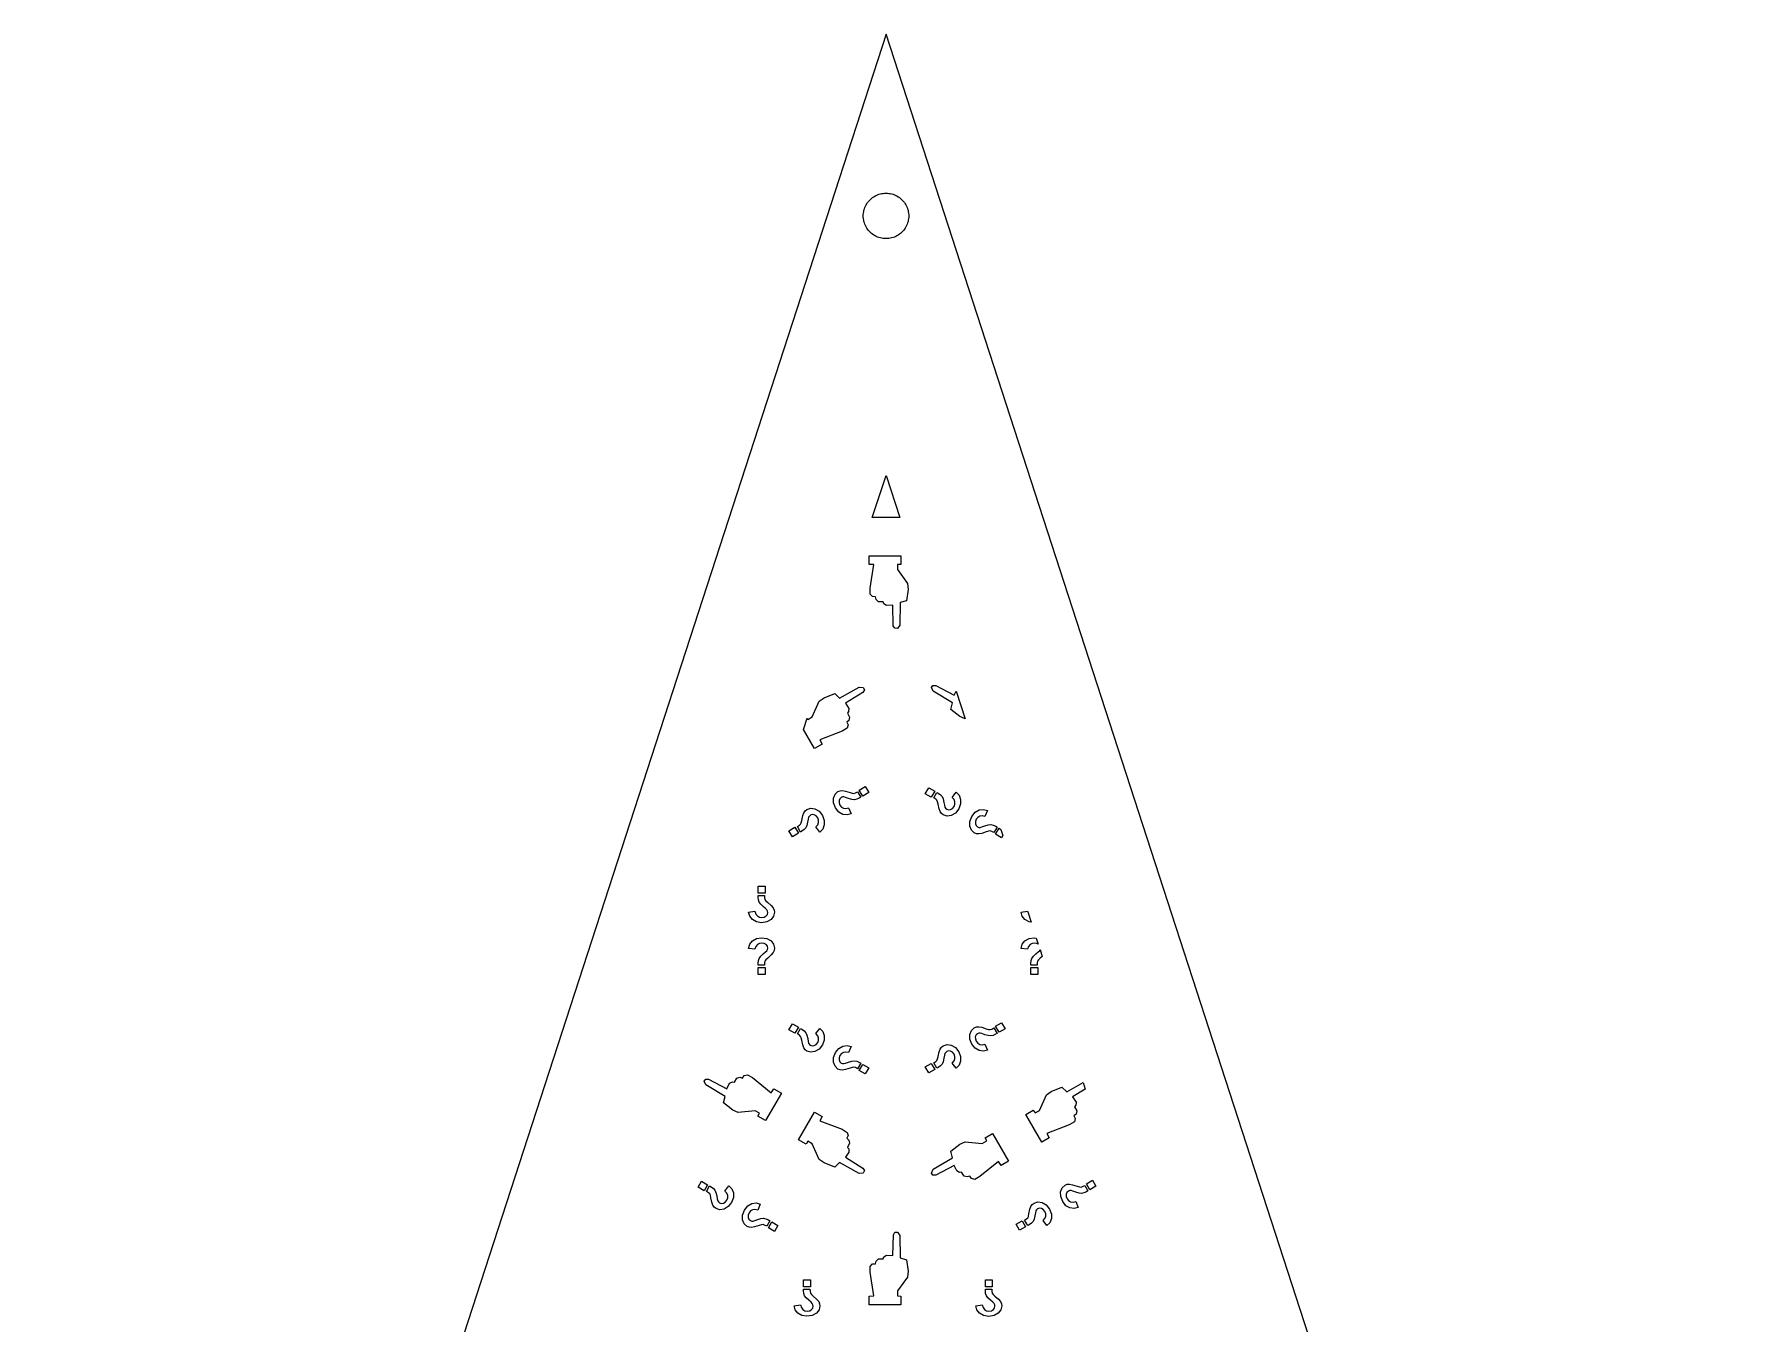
# Model space of a CAD drawing. Header units: metres. Extents: x -75 to 75, y 0 to 231.
# Drawn here: x -75 to 75, y 117.3 to 230.8 of the extents above; entities that cross this region are included whole.
import ezdxf

# ---------------------------------------------------------------- set-up
doc = ezdxf.new("R2010")
doc.units = ezdxf.units.M

msp = doc.modelspace()

# ---------------------------------------------------------------- linework, layer by layer
for p, q in [((0, 230.826), (-75, 0)), ((75, 0), (0, 230.826)), ((-1.68864, 215.898), (-1.61803, 216.002)), ((-1.61803, 216.002), (-1.54102, 216.101)), ((-1.54102, 216.101), (-1.45793, 216.195)), ((-1.45793, 216.195), (-1.36908, 216.284)), ((-1.36908, 216.284), (-1.27484, 216.367)), ((-1.27484, 216.367), (-1.17557, 216.444)), ((-1.17557, 216.444), (-1.07164, 216.515)), ((-1.07164, 216.515), (-0.9635, 216.579)), ((-0.9635, 216.579), (-0.85155, 216.636)), ((-0.85155, 216.636), (-0.73624, 216.686)), ((-0.73624, 216.686), (-0.61803, 216.728)), ((-0.61803, 216.728), (-0.49738, 216.763)), ((-0.49738, 216.763), (-0.37476, 216.791)), ((-0.37476, 216.791), (-0.25066, 216.81)), ((-0.25066, 216.81), (-0.12558, 216.822)), ((-0.12558, 216.822), (0, 216.826)), ((0, 216.826), (0.12558, 216.822)), ((0.12558, 216.822), (0.25066, 216.81)), ((0.25066, 216.81), (0.37476, 216.791)), ((0.37476, 216.791), (0.49738, 216.763)), ((0.49738, 216.763), (0.61803, 216.728)), ((0.61803, 216.728), (0.73624, 216.686)), ((0.73624, 216.686), (0.85155, 216.636)), ((0.85155, 216.636), (0.9635, 216.579)), ((0.9635, 216.579), (1.07164, 216.515)), ((1.07164, 216.515), (1.17557, 216.444)), ((1.17557, 216.444), (1.27484, 216.367)), ((1.27484, 216.367), (1.36908, 216.284)), ((1.36908, 216.284), (1.45793, 216.195)), ((1.45793, 216.195), (1.54102, 216.101)), ((1.54102, 216.101), (1.61803, 216.002)), ((1.61803, 216.002), (1.68864, 215.898)), ((-2, 214.826), (-1.99605, 214.952)), ((-1.99605, 214.701), (-2, 214.826)), ((-1.99605, 214.952), (-1.98422, 215.077)), ((-1.98422, 214.576), (-1.99605, 214.701)), ((-1.98422, 215.077), (-1.96457, 215.201)), ((-1.96457, 214.451), (-1.98422, 214.576)), ((-1.96457, 215.201), (-1.93716, 215.324)), ((-1.93716, 215.324), (-1.9021, 215.444)), ((-1.9021, 215.444), (-1.85954, 215.562)), ((-1.85954, 215.562), (-1.80965, 215.678)), ((-1.80965, 215.678), (-1.75261, 215.79)), ((-1.75261, 215.79), (-1.68864, 215.898)), ((1.68864, 215.898), (1.75261, 215.79)), ((1.75261, 215.79), (1.80965, 215.678)), ((1.80965, 215.678), (1.85954, 215.562)), ((1.85954, 215.562), (1.9021, 215.444)), ((1.9021, 215.444), (1.93716, 215.324)), ((1.93716, 215.324), (1.96457, 215.201)), ((1.96457, 215.201), (1.98422, 215.077)), ((1.98422, 214.576), (1.96457, 214.451)), ((1.98422, 215.077), (1.99605, 214.952)), ((1.99605, 214.701), (1.98422, 214.576)), ((1.99605, 214.952), (2, 214.826)), ((2, 214.826), (1.99605, 214.701)), ((-1.93716, 214.329), (-1.96457, 214.451)), ((-1.9021, 214.208), (-1.93716, 214.329)), ((-1.85954, 214.09), (-1.9021, 214.208)), ((-1.80965, 213.975), (-1.85954, 214.09)), ((-1.75261, 213.863), (-1.80965, 213.975)), ((-1.68864, 213.755), (-1.75261, 213.863)), ((-1.61803, 213.651), (-1.68864, 213.755)), ((-1.54102, 213.551), (-1.61803, 213.651)), ((-1.45793, 213.457), (-1.54102, 213.551)), ((-1.36908, 213.368), (-1.45793, 213.457)), ((-1.27484, 213.285), (-1.36908, 213.368)), ((-1.17557, 213.208), (-1.27484, 213.285)), ((-1.07164, 213.138), (-1.17557, 213.208)), ((-0.9635, 213.074), (-1.07164, 213.138)), ((-0.85155, 213.017), (-0.9635, 213.074)), ((-0.73624, 212.967), (-0.85155, 213.017)), ((0.85155, 213.017), (0.73624, 212.967)), ((0.9635, 213.074), (0.85155, 213.017)), ((1.07164, 213.138), (0.9635, 213.074)), ((1.17557, 213.208), (1.07164, 213.138)), ((1.27484, 213.285), (1.17557, 213.208)), ((1.36908, 213.368), (1.27484, 213.285)), ((1.45793, 213.457), (1.36908, 213.368)), ((1.54102, 213.551), (1.45793, 213.457)), ((1.61803, 213.651), (1.54102, 213.551)), ((1.68864, 213.755), (1.61803, 213.651)), ((1.75261, 213.863), (1.68864, 213.755)), ((1.80965, 213.975), (1.75261, 213.863)), ((1.85954, 214.09), (1.80965, 213.975)), ((1.9021, 214.208), (1.85954, 214.09)), ((1.93716, 214.329), (1.9021, 214.208)), ((1.96457, 214.451), (1.93716, 214.329)), ((-0.61803, 212.924), (-0.73624, 212.967)), ((-0.49738, 212.889), (-0.61803, 212.924)), ((-0.37476, 212.862), (-0.49738, 212.889)), ((-0.25066, 212.842), (-0.37476, 212.862)), ((-0.12558, 212.83), (-0.25066, 212.842)), ((0, 212.826), (-0.12558, 212.83)), ((0.12558, 212.83), (0, 212.826)), ((0.25066, 212.842), (0.12558, 212.83)), ((0.37476, 212.862), (0.25066, 212.842)), ((0.49738, 212.889), (0.37476, 212.862)), ((0.61803, 212.924), (0.49738, 212.889)), ((0.73624, 212.967), (0.61803, 212.924)), ((-1.20441, 188.287), (0, 191.993)), ((0, 191.993), (1.20457, 188.286)), ((1.20457, 188.286), (-1.20441, 188.287)), ((-1.49146, 184.154), (-1.49146, 184.919)), ((-1.49146, 184.919), (1.30823, 184.919)), ((1.30823, 184.919), (1.30823, 184.153)), ((-1.06787, 184.142), (-1.49146, 184.154)), ((-1.40051, 182.055), (-1.06787, 184.142)), ((1.30823, 184.153), (1.01099, 184.142)), ((1.01099, 184.142), (1.01099, 183.696)), ((1.01099, 183.696), (1.90027, 182.476)), ((-1.38892, 181.536), (-1.40051, 182.055)), ((-1.18384, 181.319), (-1.38892, 181.536)), ((1.94849, 181.951), (1.81116, 180.953)), ((1.90027, 182.476), (1.94849, 181.951)), ((-0.92078, 181.307), (-1.18384, 181.319)), ((-0.87439, 181.067), (-0.92078, 181.307)), ((-0.67053, 180.873), (-0.87439, 181.067)), ((-0.25794, 180.862), (-0.67053, 180.873)), ((-0.18896, 180.692), (-0.25794, 180.862)), ((0.04175, 180.541), (-0.18896, 180.692)), ((0.58801, 180.576), (0.04175, 180.541)), ((0.64539, 178.76), (0.58801, 180.576)), ((1.23987, 180.793), (1.21667, 178.816)), ((1.81116, 180.953), (1.23987, 180.793)), ((0.77173, 178.539), (0.64539, 178.76)), ((1, 178.517), (0.77173, 178.539)), ((1.21667, 178.816), (1, 178.517)), ((-5.45142, 172.426), (-4.51514, 172.808)), ((-4.51514, 172.808), (-4.08911, 172.393)), ((-4.08911, 172.393), (-2.36548, 173.362)), ((-2.03101, 172.896), (-3.57581, 171.937)), ((-2.36548, 173.362), (-1.99988, 173.323)), ((-1.90466, 173.113), (-2.03101, 172.896)), ((-1.99988, 173.323), (-1.90466, 173.113)), ((3.99866, 173.324), (4.13416, 173.51)), ((4.14819, 172.989), (3.99866, 173.324)), ((4.13416, 173.51), (4.38318, 173.51)), ((5.84924, 171.978), (4.14819, 172.989)), ((4.38318, 173.51), (5.98779, 172.653)), ((5.98779, 172.653), (6.16655, 173.015)), ((6.16655, 173.015), (6.96066, 170.571)), ((-6.48901, 170.745), (-5.875, 172.128)), ((-5.875, 172.128), (-5.45142, 172.426)), ((-3.57581, 171.937), (-3.27246, 171.48)), ((-3.28833, 171.207), (-3.40063, 171.063)), ((-3.40063, 171.063), (-3.20471, 170.703)), ((-3.27246, 171.48), (-3.28833, 171.207)), ((5.70215, 171.403), (5.84924, 171.978)), ((6.50232, 170.782), (5.70215, 171.403)), ((-7.26265, 169.641), (-6.9418, 170.629)), ((-6.29492, 167.966), (-7.26265, 169.641)), ((-6.9418, 170.629), (-6.87537, 170.523)), ((-6.87537, 170.523), (-6.48901, 170.745)), ((-3.41956, 169.744), (-3.86084, 169.476)), ((-3.27002, 170.425), (-3.45435, 170.265)), ((-3.45435, 170.265), (-3.33289, 170.032)), ((-3.33289, 170.032), (-3.41956, 169.744)), ((-3.20471, 170.703), (-3.27002, 170.425)), ((6.96066, 170.571), (6.50232, 170.782)), ((-5.6333, 168.348), (-6.29492, 167.966)), ((-3.86084, 169.476), (-5.83594, 168.721)), ((-5.83594, 168.721), (-5.6333, 168.348)), ((-4.62317, 163.581), (-4.48157, 163.934)), ((-4.61951, 163.165), (-4.62317, 163.581)), ((-4.48157, 163.934), (-4.22766, 164.17)), ((-4.22766, 164.17), (-4.04089, 164.245)), ((-4.06958, 163.533), (-4.13611, 163.373)), ((-3.94324, 163.647), (-4.06958, 163.533)), ((-4.04089, 164.245), (-3.83398, 164.263)), ((-3.82483, 163.691), (-3.94324, 163.647)), ((-3.83398, 164.263), (-3.57214, 164.215)), ((-3.69849, 163.696), (-3.82483, 163.691)), ((-3.55872, 163.657), (-3.69849, 163.696)), ((-3.57214, 164.215), (-3.16809, 164.084)), ((-3.29077, 163.559), (-3.55872, 163.657)), ((-3.00513, 163.472), (-3.29077, 163.559)), ((-3.16809, 164.084), (-2.97034, 164.024)), ((-2.97034, 164.024), (-2.82935, 164.008)), ((-2.82935, 164.008), (-2.68896, 164.048)), ((-2.68896, 164.048), (-2.50281, 164.146)), ((-2.35327, 163.591), (-2.57727, 163.489)), ((-2.50281, 164.146), (-2.22693, 163.667)), ((-2.22693, 163.667), (-2.35327, 163.591)), ((-2.34839, 164.301), (-1.82043, 164.605)), ((-2.04382, 163.773), (-2.34839, 164.301)), ((-1.51587, 164.077), (-2.04382, 163.773)), ((-1.82043, 164.605), (-1.51587, 164.077)), ((3.46033, 163.981), (3.7655, 164.509)), ((3.98767, 163.677), (3.46033, 163.981)), ((3.7655, 164.509), (4.29285, 164.205)), ((4.29285, 164.205), (3.98767, 163.677)), ((4.20007, 163.621), (4.47595, 164.099)), ((4.38013, 163.505), (4.20007, 163.621)), ((4.48145, 163.41), (4.38013, 163.505)), ((4.47595, 164.099), (4.59497, 164.033)), ((4.59497, 164.033), (4.80432, 163.883)), ((4.80432, 163.883), (4.93982, 163.73)), ((4.93982, 163.73), (5.0332, 163.524)), ((5.0332, 163.524), (5.104, 163.219)), ((5.82483, 163.651), (6.16479, 164.101)), ((5.98779, 163.458), (5.82483, 163.651)), ((6.16479, 164.101), (6.42664, 163.84)), ((6.42664, 163.84), (6.57007, 163.483)), ((-7.41492, 161.635), (-7.32825, 162.047)), ((-7.32825, 162.047), (-7.23853, 162.298)), ((-7.23853, 162.298), (-7.11768, 162.469)), ((-7.11768, 162.469), (-6.96082, 162.592)), ((-6.96082, 162.592), (-6.62817, 162.696)), ((-6.74841, 162.004), (-6.81311, 161.9)), ((-6.64954, 162.084), (-6.74841, 162.004)), ((-6.48657, 162.137), (-6.64954, 162.084)), ((-6.62817, 162.696), (-6.25159, 162.641)), ((-6.31445, 162.115), (-6.48657, 162.137)), ((-6.14966, 162.02), (-6.31445, 162.115)), ((-6.25159, 162.641), (-5.89392, 162.432)), ((-6.01111, 161.844), (-6.14966, 162.02)), ((-5.89392, 162.432), (-5.5979, 162.057)), ((-5.5979, 162.057), (-5.43066, 161.631)), ((-4.44434, 162.723), (-4.61951, 163.165)), ((-4.15869, 162.365), (-4.44434, 162.723)), ((-3.80835, 162.162), (-4.15869, 162.365)), ((-4.13611, 163.373), (-4.1355, 163.183)), ((-4.1355, 163.183), (-4.05127, 162.973)), ((-4.05127, 162.973), (-3.91943, 162.809)), ((-3.91943, 162.809), (-3.74731, 162.708)), ((-3.42505, 162.106), (-3.80835, 162.162)), ((-3.74731, 162.708), (-3.53613, 162.677)), ((-3.53613, 162.677), (-3.28894, 162.722)), ((-3.06921, 162.203), (-3.42505, 162.106)), ((-3.28894, 162.722), (-3.06921, 162.203)), ((-2.7793, 163.448), (-3.00513, 163.472)), ((-2.57727, 163.489), (-2.7793, 163.448)), ((4.5376, 163.278), (4.48145, 163.41)), ((4.58459, 163.071), (4.5376, 163.278)), ((4.67065, 162.662), (4.58459, 163.071)), ((4.7616, 162.41), (4.67065, 162.662)), ((4.88245, 162.239), (4.7616, 162.41)), ((5.03931, 162.115), (4.88245, 162.239)), ((5.37195, 162.012), (5.03931, 162.115)), ((5.104, 163.219), (5.14734, 162.964)), ((5.14734, 162.964), (5.18701, 162.806)), ((5.18701, 162.806), (5.25232, 162.701)), ((5.25232, 162.701), (5.34753, 162.623)), ((5.34753, 162.623), (5.51416, 162.57)), ((5.7467, 162.065), (5.37195, 162.012)), ((5.51416, 162.57), (5.68567, 162.592)), ((5.68567, 162.592), (5.84924, 162.687)), ((6.10864, 162.28), (5.7467, 162.065)), ((5.84924, 162.687), (5.9884, 162.863)), ((6.06592, 163.262), (5.98779, 163.458)), ((5.9884, 162.863), (6.06531, 163.061)), ((6.06531, 163.061), (6.06592, 163.262)), ((6.40283, 162.651), (6.10864, 162.28)), ((6.56946, 163.076), (6.40283, 162.651)), ((6.57007, 163.483), (6.56946, 163.076)), ((7.55579, 161.984), (7.84143, 162.343)), ((7.84143, 162.343), (8.19299, 162.546)), ((8.25342, 162), (8.08069, 161.899)), ((8.19299, 162.546), (8.57263, 162.602)), ((8.46582, 162.031), (8.25342, 162)), ((8.70996, 161.985), (8.46582, 162.031)), ((8.57263, 162.602), (8.93091, 162.504)), ((8.93091, 162.504), (8.70996, 161.985)), ((-8.54041, 160.726), (-8.01245, 161.031)), ((-8.23523, 160.198), (-8.54041, 160.726)), ((-7.70728, 160.503), (-8.23523, 160.198)), ((-8.01245, 161.031), (-7.70728, 160.503)), ((-7.80005, 161.087), (-7.62366, 161.2)), ((-7.52417, 160.609), (-7.80005, 161.087)), ((-7.62366, 161.2), (-7.51807, 161.301)), ((-7.40393, 160.675), (-7.52417, 160.609)), ((-7.51807, 161.301), (-7.46375, 161.426)), ((-7.46375, 161.426), (-7.41492, 161.635)), ((-7.19458, 160.825), (-7.40393, 160.675)), ((-7.05847, 160.977), (-7.19458, 160.825)), ((-6.96753, 161.183), (-7.05847, 160.977)), ((-6.89795, 161.485), (-6.96753, 161.183)), ((-6.85156, 161.749), (-6.89795, 161.485)), ((-6.81311, 161.9), (-6.85156, 161.749)), ((-6.17529, 161.057), (-6.01233, 161.249)), ((-5.83533, 160.607), (-6.17529, 161.057)), ((-6.01233, 161.249), (-5.9342, 161.445)), ((-5.93481, 161.647), (-6.01111, 161.844)), ((-5.9342, 161.445), (-5.93481, 161.647)), ((-5.57349, 160.867), (-5.83533, 160.607)), ((-5.43005, 161.226), (-5.57349, 160.867)), ((-5.43066, 161.631), (-5.43005, 161.226)), ((7.37756, 161.125), (7.38062, 161.542)), ((7.51794, 160.775), (7.37756, 161.125)), ((7.38062, 161.542), (7.55579, 161.984)), ((7.77368, 160.537), (7.51794, 160.775)), ((7.9635, 160.461), (7.77368, 160.537)), ((7.94824, 161.733), (7.86462, 161.525)), ((7.86462, 161.525), (7.86462, 161.334)), ((7.86462, 161.334), (7.93115, 161.174)), ((7.93115, 161.174), (8.05688, 161.06)), ((8.08069, 161.899), (7.94824, 161.733)), ((8.05688, 161.06), (8.17468, 161.016)), ((8.17468, 161.016), (8.30042, 161.011)), ((8.30042, 161.011), (8.44812, 161.052)), ((8.83142, 160.621), (8.43042, 160.491)), ((8.44812, 161.052), (8.71057, 161.148)), ((8.71057, 161.148), (8.995, 161.235)), ((9.03284, 160.684), (8.83142, 160.621)), ((8.995, 161.235), (9.22144, 161.259)), ((9.17261, 160.699), (9.03284, 160.684)), ((9.30811, 160.659), (9.17261, 160.699)), ((9.22144, 161.259), (9.42041, 161.218)), ((9.49731, 160.561), (9.30811, 160.659)), ((9.42041, 161.218), (9.6554, 161.111)), ((9.77258, 161.038), (9.49731, 160.561)), ((9.65234, 160.407), (9.9563, 160.934)), ((9.6554, 161.111), (9.77258, 161.038)), ((9.9563, 160.934), (10.1231, 160.838)), ((10.1231, 160.838), (10.2962, 160.305)), ((8.16187, 160.443), (7.9635, 160.461)), ((8.43042, 160.491), (8.16187, 160.443)), ((10.1797, 160.103), (9.65234, 160.407)), ((10.2962, 160.305), (10.1797, 160.103)), ((-11.2516, 154.871), (-11.2491, 155.02)), ((-11.229, 154.63), (-11.2516, 154.871)), ((-11.2498, 155.84), (-10.6394, 155.841)), ((-11.2491, 155.231), (-11.2498, 155.84)), ((-10.6394, 155.232), (-11.2491, 155.231)), ((-11.2491, 155.02), (-10.6968, 155.02)), ((-11.1625, 154.434), (-11.229, 154.63)), ((-10.6968, 155.02), (-10.6858, 154.802)), ((-10.6858, 154.802), (-10.6553, 154.673)), ((-10.6553, 154.673), (-10.568, 154.554)), ((-10.6394, 155.841), (-10.6394, 155.232)), ((-10.568, 154.554), (-10.4154, 154.413)), ((-12.0951, 153.559), (-11.536, 153.628)), ((-12.0005, 153.198), (-12.0951, 153.559)), ((-11.7637, 152.899), (-12.0005, 153.198)), ((-11.536, 153.628), (-11.4524, 153.392)), ((-11.4524, 153.392), (-11.3206, 153.225)), ((-11.3206, 153.225), (-11.1466, 153.125)), ((-11.0288, 154.249), (-11.1625, 154.434)), ((-11.1466, 153.125), (-10.9324, 153.092)), ((-10.8054, 154.041), (-11.0288, 154.249)), ((-10.9324, 153.092), (-10.7151, 153.125)), ((-10.5991, 153.868), (-10.8054, 154.041)), ((-10.7151, 153.125), (-10.5479, 153.221)), ((-10.4868, 153.759), (-10.5991, 153.868)), ((-10.5479, 153.221), (-10.4441, 153.357)), ((-10.4264, 153.645), (-10.4868, 153.759)), ((-10.4441, 153.357), (-10.4075, 153.527)), ((-10.4075, 153.527), (-10.4264, 153.645)), ((-10.4154, 154.413), (-10.1047, 154.135)), ((-9.89111, 153.198), (-10.1237, 152.902)), ((-10.1047, 154.135), (-9.92651, 153.925)), ((-9.92651, 153.925), (-9.84229, 153.74)), ((-9.81299, 153.541), (-9.89111, 153.198)), ((-9.84229, 153.74), (-9.81299, 153.541)), ((11.9045, 153.559), (12.4642, 153.628)), ((11.9991, 153.198), (11.9045, 153.559)), ((12.236, 152.899), (11.9991, 153.198)), ((12.4642, 153.628), (12.4823, 153.577)), ((12.4823, 153.577), (12.7778, 152.667)), ((-11.4097, 152.695), (-11.7637, 152.899)), ((-10.9592, 152.628), (-11.4097, 152.695)), ((-10.4868, 152.698), (-10.9592, 152.628)), ((-10.1237, 152.902), (-10.4868, 152.698)), ((12.5906, 152.695), (12.236, 152.899)), ((12.7778, 152.667), (12.5906, 152.695)), ((-12.0951, 150.364), (-12.0005, 150.726)), ((-11.5372, 150.295), (-12.0951, 150.364)), ((-12.0005, 150.726), (-11.7643, 151.024)), ((-11.7643, 151.024), (-11.4097, 151.227)), ((-11.4536, 150.53), (-11.5372, 150.295)), ((-11.3206, 150.698), (-11.4536, 150.53)), ((-11.4097, 151.227), (-10.9592, 151.295)), ((-11.146, 150.798), (-11.3206, 150.698)), ((-10.933, 150.831), (-11.146, 150.798)), ((-10.9592, 151.295), (-10.4874, 151.226)), ((-10.7151, 150.798), (-10.933, 150.831)), ((-10.8115, 149.876), (-10.6034, 150.05)), ((-10.5491, 150.703), (-10.7151, 150.798)), ((-10.6034, 150.05), (-10.4856, 150.166)), ((-10.4435, 150.564), (-10.5491, 150.703)), ((-10.4874, 151.226), (-10.1237, 151.018)), ((-10.4856, 150.166), (-10.427, 150.275)), ((-10.4075, 150.396), (-10.4435, 150.564)), ((-10.427, 150.275), (-10.4075, 150.396)), ((-10.1237, 151.018), (-9.89172, 150.724)), ((-9.92529, 150.001), (-10.1035, 149.791)), ((-9.8429, 150.181), (-9.92529, 150.001)), ((-9.89172, 150.724), (-9.8136, 150.381)), ((-9.8136, 150.381), (-9.8429, 150.181)), ((11.9045, 150.364), (11.9991, 150.726)), ((12.4624, 150.295), (11.9045, 150.364)), ((11.9991, 150.726), (12.2354, 151.024)), ((12.2354, 151.024), (12.59, 151.227)), ((12.546, 150.53), (12.4624, 150.295)), ((12.6791, 150.698), (12.546, 150.53)), ((12.59, 151.227), (13.0404, 151.295)), ((12.8536, 150.798), (12.6791, 150.698)), ((13.0667, 150.831), (12.8536, 150.798)), ((13.0404, 151.295), (13.2329, 151.267)), ((13.2845, 150.798), (13.0667, 150.831)), ((13.1881, 149.876), (13.3962, 150.05)), ((13.2329, 151.267), (13.4083, 150.727)), ((13.4083, 150.727), (13.2845, 150.798)), ((13.3962, 150.05), (13.514, 150.166)), ((13.514, 150.166), (13.5618, 150.255)), ((13.5618, 150.255), (13.7541, 149.663)), ((-11.2516, 149.029), (-11.2266, 149.299)), ((-11.2485, 148.902), (-11.2516, 149.029)), ((-11.2491, 148.082), (-11.2491, 148.691)), ((-11.2491, 148.691), (-10.64, 148.691)), ((-10.6968, 148.902), (-11.2485, 148.902)), ((-11.2266, 149.299), (-11.1631, 149.49)), ((-11.1631, 149.49), (-11.0288, 149.674)), ((-11.0288, 149.674), (-10.8115, 149.876)), ((-10.6858, 149.12), (-10.6968, 148.902)), ((-10.6547, 149.25), (-10.6858, 149.12)), ((-10.5692, 149.366), (-10.6547, 149.25)), ((-10.64, 148.691), (-10.64, 148.082)), ((-10.4148, 149.51), (-10.5692, 149.366)), ((-10.1035, 149.791), (-10.4148, 149.51)), ((12.748, 149.029), (12.7731, 149.299)), ((12.7511, 148.902), (12.748, 149.029)), ((12.7505, 148.082), (12.7505, 148.691)), ((12.7505, 148.691), (13.3596, 148.691)), ((13.3029, 148.902), (12.7511, 148.902)), ((12.7731, 149.299), (12.8365, 149.49)), ((12.8365, 149.49), (12.9708, 149.674)), ((12.9708, 149.674), (13.1881, 149.876)), ((13.3138, 149.12), (13.3029, 148.902)), ((13.345, 149.25), (13.3138, 149.12)), ((13.4304, 149.366), (13.345, 149.25)), ((13.3596, 148.691), (13.3596, 148.082)), ((13.5848, 149.51), (13.4304, 149.366)), ((13.7541, 149.663), (13.5848, 149.51)), ((-10.64, 148.082), (-11.2491, 148.082)), ((13.3596, 148.082), (12.7505, 148.082)), ((-8.53979, 143.196), (-8.23523, 143.724)), ((-8.01184, 142.892), (-8.53979, 143.196)), ((-8.23523, 143.724), (-7.70728, 143.42)), ((-7.70728, 143.42), (-8.01184, 142.892)), ((-7.80249, 142.836), (-7.52539, 143.314)), ((-7.62427, 142.723), (-7.80249, 142.836)), ((-7.51807, 142.621), (-7.62427, 142.723)), ((-7.52539, 143.314), (-7.40088, 143.245)), ((-7.46313, 142.495), (-7.51807, 142.621)), ((-7.40088, 143.245), (-7.19519, 143.098)), ((-7.19519, 143.098), (-7.06091, 142.946)), ((-7.06091, 142.946), (-6.96631, 142.737)), ((-6.96631, 142.737), (-6.89612, 142.435)), ((-6.1759, 142.867), (-5.83472, 143.315)), ((-6.01294, 142.674), (-6.1759, 142.867)), ((-5.9342, 142.477), (-6.01294, 142.674)), ((-5.83472, 143.315), (-5.57104, 143.055)), ((-5.57104, 143.055), (-5.43005, 142.7)), ((-5.43005, 142.7), (-5.43066, 142.288)), ((7.37695, 142.796), (7.51855, 143.149)), ((7.38062, 142.38), (7.37695, 142.796)), ((7.51855, 143.149), (7.77307, 143.384)), ((7.77307, 143.384), (7.95984, 143.46)), ((7.93054, 142.748), (7.86401, 142.589)), ((7.86401, 142.589), (7.86523, 142.395)), ((8.05688, 142.862), (7.93054, 142.748)), ((7.95984, 143.46), (8.16614, 143.478)), ((8.17529, 142.906), (8.05688, 142.862)), ((8.16614, 143.478), (8.42798, 143.43)), ((8.30225, 142.911), (8.17529, 142.906)), ((8.44141, 142.872), (8.30225, 142.911)), ((8.42798, 143.43), (8.83142, 143.299)), ((8.70935, 142.774), (8.44141, 142.872)), ((8.995, 142.687), (8.70935, 142.774)), ((8.83142, 143.299), (9.03162, 143.238)), ((9.22144, 142.663), (8.995, 142.687)), ((9.03162, 143.238), (9.172, 143.223)), ((9.172, 143.223), (9.30994, 143.264)), ((9.42346, 142.704), (9.22144, 142.663)), ((9.30994, 143.264), (9.49792, 143.361)), ((9.64441, 142.805), (9.42346, 142.704)), ((9.49792, 143.361), (9.77319, 142.883)), ((9.77319, 142.883), (9.64441, 142.805)), ((9.65295, 143.515), (10.1791, 143.819)), ((9.95691, 142.988), (9.65295, 143.515)), ((10.483, 143.292), (9.95691, 142.988)), ((10.1791, 143.819), (10.483, 143.292)), ((-7.41553, 142.286), (-7.46313, 142.495)), ((-7.32947, 141.877), (-7.41553, 142.286)), ((-7.23853, 141.624), (-7.32947, 141.877)), ((-7.11646, 141.454), (-7.23853, 141.624)), ((-6.96143, 141.331), (-7.11646, 141.454)), ((-6.62695, 141.227), (-6.96143, 141.331)), ((-6.89612, 142.435), (-6.85278, 142.18)), ((-6.85278, 142.18), (-6.8125, 142.024)), ((-6.8125, 142.024), (-6.74475, 141.913)), ((-6.74475, 141.913), (-6.65137, 141.838)), ((-6.65137, 141.838), (-6.48596, 141.785)), ((-6.25159, 141.282), (-6.62695, 141.227)), ((-6.48596, 141.785), (-6.31323, 141.807)), ((-6.31323, 141.807), (-6.14966, 141.902)), ((-5.89331, 141.49), (-6.25159, 141.282)), ((-6.14966, 141.902), (-6.0105, 142.078)), ((-6.0105, 142.078), (-5.93481, 142.275)), ((-5.93481, 142.275), (-5.9342, 142.477)), ((-5.59729, 141.866), (-5.89331, 141.49)), ((-5.43066, 142.288), (-5.59729, 141.866)), ((-4.6189, 140.756), (-4.44373, 141.199)), ((-4.44373, 141.199), (-4.15808, 141.558)), ((-4.15808, 141.558), (-3.80652, 141.761)), ((-3.91821, 141.114), (-4.05493, 140.945)), ((-3.74609, 141.215), (-3.91821, 141.114)), ((-3.80652, 141.761), (-3.42749, 141.817)), ((-3.53491, 141.246), (-3.74609, 141.215)), ((-3.28833, 141.2), (-3.53491, 141.246)), ((-3.42749, 141.817), (-3.0686, 141.719)), ((-3.0686, 141.719), (-3.28833, 141.2)), ((4.58521, 140.847), (4.67249, 141.262)), ((4.67249, 141.262), (4.76221, 141.512)), ((4.76221, 141.512), (4.88245, 141.683)), ((4.88245, 141.683), (5.03992, 141.806)), ((5.03992, 141.806), (5.37195, 141.91)), ((5.18823, 141.113), (5.14917, 140.962)), ((5.25354, 141.219), (5.18823, 141.113)), ((5.3512, 141.299), (5.25354, 141.219)), ((5.51416, 141.352), (5.3512, 141.299)), ((5.37195, 141.91), (5.74792, 141.856)), ((5.68628, 141.33), (5.51416, 141.352)), ((5.85046, 141.234), (5.68628, 141.33)), ((5.74792, 141.856), (6.10864, 141.643)), ((5.98962, 141.059), (5.85046, 141.234)), ((6.06653, 140.861), (5.98962, 141.059)), ((6.10864, 141.643), (6.40283, 141.271)), ((6.40283, 141.271), (6.57007, 140.845)), ((7.55579, 141.938), (7.38062, 142.38)), ((7.84143, 141.58), (7.55579, 141.938)), ((8.19177, 141.377), (7.84143, 141.58)), ((7.86523, 142.395), (7.9458, 142.19)), ((7.9458, 142.19), (8.08069, 142.023)), ((8.08069, 142.023), (8.25281, 141.923)), ((8.57568, 141.321), (8.19177, 141.377)), ((8.25281, 141.923), (8.46399, 141.892)), ((8.46399, 141.892), (8.71118, 141.937)), ((8.93091, 141.417), (8.57568, 141.321)), ((8.71118, 141.937), (8.93091, 141.417)), ((-4.62195, 140.34), (-4.6189, 140.756)), ((-4.48157, 139.99), (-4.62195, 140.34)), ((-4.22583, 139.752), (-4.48157, 139.99)), ((-4.03662, 139.676), (-4.22583, 139.752)), ((-4.13489, 140.742), (-4.1355, 140.549)), ((-4.1355, 140.549), (-4.06897, 140.389)), ((-4.05493, 140.945), (-4.13489, 140.742)), ((-4.06897, 140.389), (-3.94263, 140.275)), ((-3.83826, 139.658), (-4.03662, 139.676)), ((-3.94263, 140.275), (-3.82483, 140.231)), ((-3.5697, 139.706), (-3.83826, 139.658)), ((-3.82483, 140.231), (-3.69788, 140.226)), ((-3.69788, 140.226), (-3.552, 140.267)), ((-3.16809, 139.836), (-3.5697, 139.706)), ((-3.552, 140.267), (-3.28955, 140.363)), ((-3.28955, 140.363), (-3.00513, 140.45)), ((-2.96851, 139.898), (-3.16809, 139.836)), ((-3.00513, 140.45), (-2.77808, 140.475)), ((-2.82751, 139.915), (-2.96851, 139.898)), ((-2.69141, 139.874), (-2.82751, 139.915)), ((-2.77808, 140.475), (-2.57727, 140.433)), ((-2.5022, 139.776), (-2.69141, 139.874)), ((-2.57727, 140.433), (-2.34351, 140.326)), ((-2.22632, 140.256), (-2.5022, 139.776)), ((-2.34778, 139.622), (-2.04321, 140.15)), ((-1.81982, 139.317), (-2.34778, 139.622)), ((-2.34351, 140.326), (-2.22632, 140.256)), ((-2.04321, 140.15), (-1.51526, 139.845)), ((-1.51526, 139.845), (-1.81982, 139.317)), ((3.46094, 139.94), (3.98828, 140.245)), ((3.76611, 139.413), (3.46094, 139.94)), ((4.29285, 139.717), (3.76611, 139.413)), ((3.98828, 140.245), (4.29285, 139.717)), ((4.19824, 140.301), (4.37708, 140.414)), ((4.47534, 139.824), (4.19824, 140.301)), ((4.37708, 140.414), (4.48022, 140.513)), ((4.59436, 139.888), (4.47534, 139.824)), ((4.48022, 140.513), (4.53882, 140.644)), ((4.53882, 140.644), (4.58521, 140.847)), ((4.80615, 140.039), (4.59436, 139.888)), ((4.94043, 140.19), (4.80615, 140.039)), ((5.0332, 140.397), (4.94043, 140.19)), ((5.10278, 140.699), (5.0332, 140.397)), ((5.14917, 140.962), (5.10278, 140.699)), ((5.82544, 140.271), (5.9884, 140.463)), ((6.16602, 139.821), (5.82544, 140.271)), ((5.9884, 140.463), (6.06653, 140.66)), ((6.06653, 140.66), (6.06653, 140.861)), ((6.42847, 140.081), (6.16602, 139.821)), ((6.57068, 140.439), (6.42847, 140.081)), ((6.57007, 140.845), (6.57068, 140.439)), ((-16.0013, 138.683), (-15.8658, 138.869)), ((-15.8518, 138.348), (-16.0013, 138.683)), ((-15.8658, 138.869), (-15.6168, 138.869)), ((-14.1508, 137.337), (-15.8518, 138.348)), ((-15.6168, 138.869), (-14.0122, 138.012)), ((-14.0122, 138.012), (-13.7705, 138.501)), ((-13.7705, 138.501), (-13.5258, 138.625)), ((-13.5258, 138.625), (-13.3427, 138.599)), ((-13.3427, 138.599), (-13.126, 138.949)), ((-13.126, 138.949), (-12.855, 139.031)), ((-12.855, 139.031), (-12.6255, 138.951)), ((-12.6255, 138.951), (-12.4839, 139.172)), ((-12.4839, 139.172), (-12.1927, 139.242)), ((-12.1927, 139.242), (-11.7448, 138.997)), ((-11.7448, 138.997), (-10.0968, 137.661)), ((-10.0968, 137.661), (-9.87463, 138.021)), ((-9.87463, 138.021), (-9.21423, 137.64)), ((14.5486, 137.785), (15.4849, 138.167)), ((15.4849, 138.167), (15.9109, 137.752)), ((15.9109, 137.752), (17.3594, 138.567)), ((17.3594, 138.567), (17.5461, 137.992)), ((-14.2979, 136.762), (-14.1508, 137.337)), ((-13.4977, 136.141), (-14.2979, 136.762)), ((-9.21423, 137.64), (-10.6119, 135.217)), ((13.511, 136.104), (14.125, 137.487)), ((14.125, 137.487), (14.5486, 137.785)), ((17.5461, 137.992), (16.4242, 137.296)), ((16.4242, 137.296), (16.7275, 136.839)), ((16.7117, 136.566), (16.5994, 136.422)), ((16.7275, 136.839), (16.7117, 136.566)), ((-13.0247, 135.923), (-13.4977, 136.141)), ((-11.5226, 136.083), (-13.0247, 135.923)), ((-11.1362, 135.861), (-11.5226, 136.083)), ((-11.2748, 135.599), (-11.1362, 135.861)), ((-10.6119, 135.217), (-11.2748, 135.599)), ((-7.69507, 133.532), (-6.29492, 135.956)), ((-6.29492, 135.956), (-5.6333, 135.574)), ((-5.6333, 135.574), (-5.83533, 135.201)), ((-5.83533, 135.201), (-3.86084, 134.446)), ((12.3049, 135.749), (12.9678, 136.132)), ((13.7051, 133.325), (12.3049, 135.749)), ((12.9678, 136.132), (13.1246, 135.882)), ((13.1246, 135.882), (13.511, 136.104)), ((16.5804, 135.103), (16.1392, 134.835)), ((16.73, 135.784), (16.5457, 135.624)), ((16.5457, 135.624), (16.6671, 135.391)), ((16.6671, 135.391), (16.5804, 135.103)), ((16.5994, 136.422), (16.7953, 136.061)), ((16.7953, 136.061), (16.73, 135.784)), ((-7.03223, 133.149), (-7.69507, 133.532)), ((-3.86084, 134.446), (-3.41833, 134.177)), ((-3.33228, 133.89), (-3.45374, 133.657)), ((-3.45374, 133.657), (-3.26819, 133.495)), ((-3.41833, 134.177), (-3.33228, 133.89)), ((8.72583, 133.682), (9.38867, 134.065)), ((8.86377, 133.421), (8.72583, 133.682)), ((9.38867, 134.065), (10.787, 131.641)), ((14.3667, 133.707), (13.7051, 133.325)), ((16.1392, 134.835), (14.1641, 134.08)), ((14.1641, 134.08), (14.3667, 133.707)), ((-6.87476, 133.4), (-7.03223, 133.149)), ((-6.48901, 133.178), (-6.87476, 133.4)), ((-5.875, 131.796), (-6.48901, 133.178)), ((-3.27124, 132.441), (-3.5752, 131.985)), ((-3.20349, 133.223), (-3.40002, 132.859)), ((-3.40002, 132.859), (-3.28589, 132.714)), ((-3.28589, 132.714), (-3.27124, 132.441)), ((-3.26819, 133.495), (-3.20349, 133.223)), ((5.70337, 132.52), (6.50415, 133.14)), ((5.85046, 131.943), (5.70337, 132.52)), ((6.50415, 133.14), (6.97534, 133.358)), ((6.97534, 133.358), (8.47864, 133.198)), ((8.47864, 133.198), (8.86377, 133.421)), ((-5.44897, 131.495), (-5.875, 131.796)), ((-4.51453, 131.114), (-5.44897, 131.495)), ((-4.0885, 131.529), (-4.51453, 131.114)), ((-2.36487, 130.559), (-4.0885, 131.529)), ((-3.5752, 131.985), (-2.03101, 131.027)), ((-1.99866, 130.599), (-2.36487, 130.559)), ((-2.03101, 131.027), (-1.90405, 130.807)), ((-1.90405, 130.807), (-1.99866, 130.599)), ((4.00049, 130.599), (4.1488, 130.934)), ((4.13477, 130.412), (4.00049, 130.599)), ((4.1488, 130.934), (5.85046, 131.943)), ((5.98779, 131.271), (4.38501, 130.413)), ((6.23071, 130.78), (5.98779, 131.271)), ((6.47607, 130.656), (6.23071, 130.78)), ((6.65796, 130.682), (6.47607, 130.656)), ((6.87463, 130.333), (6.65796, 130.682)), ((9.90381, 131.62), (8.2583, 130.286)), ((10.1254, 131.26), (9.90381, 131.62)), ((10.787, 131.641), (10.1254, 131.26)), ((-16.5397, 129.34), (-16.2345, 129.868)), ((-16.0123, 129.036), (-16.5397, 129.34)), ((-16.2345, 129.868), (-15.7072, 129.564)), ((-15.7072, 129.564), (-16.0123, 129.036)), ((-15.7999, 128.979), (-15.524, 129.457)), ((-15.524, 129.457), (-15.405, 129.391)), ((-15.405, 129.391), (-15.1957, 129.242)), ((-15.1957, 129.242), (-15.0602, 129.089)), ((-15.0602, 129.089), (-14.9668, 128.883)), ((-14.1752, 129.01), (-13.8352, 129.46)), ((-14.0122, 128.817), (-14.1752, 129.01)), ((-13.8352, 129.46), (-13.5734, 129.199)), ((-13.5734, 129.199), (-13.4299, 128.842)), ((4.38501, 130.413), (4.13477, 130.412)), ((7.14624, 130.25), (6.87463, 130.333)), ((7.37512, 130.33), (7.14624, 130.25)), ((7.51611, 130.109), (7.37512, 130.33)), ((7.80969, 130.04), (7.51611, 130.109)), ((8.2583, 130.286), (7.80969, 130.04)), ((15.3768, 128.94), (15.5184, 129.293)), ((15.5184, 129.293), (15.7723, 129.529)), ((15.7723, 129.529), (15.9591, 129.604)), ((16.0568, 129.006), (15.9304, 128.892)), ((15.9591, 129.604), (16.166, 129.622)), ((16.1752, 129.05), (16.0568, 129.006)), ((16.166, 129.622), (16.4279, 129.574)), ((16.3015, 129.055), (16.1752, 129.05)), ((16.4413, 129.016), (16.3015, 129.055)), ((16.4279, 129.574), (16.8319, 129.443)), ((16.7092, 128.918), (16.4413, 129.016)), ((16.8319, 129.443), (17.0297, 129.383)), ((17.0297, 129.383), (17.1707, 129.366)), ((17.1707, 129.366), (17.311, 129.407)), ((17.311, 129.407), (17.4972, 129.504)), ((17.4972, 129.504), (17.7731, 129.026)), ((17.7731, 129.026), (17.6467, 128.95)), ((17.6516, 129.659), (18.1796, 129.964)), ((17.9562, 129.131), (17.6516, 129.659)), ((18.4841, 129.436), (17.9562, 129.131)), ((18.1796, 129.964), (18.4841, 129.436)), ((-15.6199, 128.864), (-15.7999, 128.979)), ((-15.5186, 128.769), (-15.6199, 128.864)), ((-15.4624, 128.636), (-15.5186, 128.769)), ((-15.4154, 128.43), (-15.4624, 128.636)), ((-15.3293, 128.021), (-15.4154, 128.43)), ((-15.2384, 127.769), (-15.3293, 128.021)), ((-15.1176, 127.598), (-15.2384, 127.769)), ((-14.9607, 127.474), (-15.1176, 127.598)), ((-14.9668, 128.883), (-14.896, 128.578)), ((-14.896, 128.578), (-14.8527, 128.323)), ((-14.8527, 128.323), (-14.813, 128.165)), ((-14.813, 128.165), (-14.7477, 128.06)), ((-14.7477, 128.06), (-14.6525, 127.982)), ((-14.6525, 127.982), (-14.4858, 127.929)), ((-14.4858, 127.929), (-14.3143, 127.951)), ((-14.3143, 127.951), (-14.1508, 128.046)), ((-13.8914, 127.639), (-14.2533, 127.424)), ((-14.1508, 128.046), (-14.0116, 128.221)), ((-13.9341, 128.621), (-14.0122, 128.817)), ((-14.0116, 128.221), (-13.9347, 128.42)), ((-13.9347, 128.42), (-13.9341, 128.621)), ((-13.5972, 128.01), (-13.8914, 127.639)), ((-13.4305, 128.434), (-13.5972, 128.01)), ((-13.4299, 128.842), (-13.4305, 128.434)), ((-12.4442, 127.343), (-12.1586, 127.701)), ((-12.1586, 127.701), (-11.807, 127.905)), ((-11.807, 127.905), (-11.4274, 127.961)), ((-11.4274, 127.961), (-11.0691, 127.863)), ((-11.0691, 127.863), (-11.29, 127.344)), ((12.6718, 127.406), (12.7615, 127.657)), ((12.7615, 127.657), (12.8823, 127.828)), ((12.8823, 127.828), (13.0392, 127.951)), ((13.0392, 127.951), (13.3718, 128.055)), ((13.3718, 128.055), (13.7484, 128)), ((13.7484, 128), (14.1061, 127.791)), ((14.1061, 127.791), (14.4021, 127.416)), ((15.3805, 128.524), (15.3768, 128.94)), ((15.5557, 128.082), (15.3805, 128.524)), ((15.8413, 127.723), (15.5557, 128.082)), ((16.1917, 127.521), (15.8413, 127.723)), ((15.9304, 128.892), (15.8639, 128.732)), ((15.8639, 128.732), (15.8645, 128.542)), ((15.8645, 128.542), (15.9487, 128.332)), ((15.9487, 128.332), (16.0806, 128.168)), ((16.0806, 128.168), (16.2527, 128.067)), ((16.575, 127.465), (16.1917, 127.521)), ((16.2527, 128.067), (16.4639, 128.036)), ((16.4639, 128.036), (16.7111, 128.081)), ((16.9308, 127.562), (16.575, 127.465)), ((16.9949, 128.831), (16.7092, 128.918)), ((16.7111, 128.081), (16.9308, 127.562)), ((17.2207, 128.807), (16.9949, 128.831)), ((17.4227, 128.848), (17.2207, 128.807)), ((17.6467, 128.95), (17.4227, 128.848)), ((-14.6281, 127.371), (-14.9607, 127.474)), ((-14.2533, 127.424), (-14.6281, 127.371)), ((-12.6224, 126.484), (-12.6194, 126.901)), ((-12.4821, 126.133), (-12.6224, 126.484)), ((-12.6194, 126.901), (-12.4442, 127.343)), ((-12.2263, 125.896), (-12.4821, 126.133)), ((-12.0518, 127.092), (-12.1354, 126.884)), ((-12.1354, 126.884), (-12.1354, 126.693)), ((-12.1354, 126.693), (-12.0688, 126.533)), ((-12.0688, 126.533), (-11.9431, 126.419)), ((-11.9193, 127.258), (-12.0518, 127.092)), ((-11.9431, 126.419), (-11.8253, 126.375)), ((-11.7466, 127.358), (-11.9193, 127.258)), ((-11.8253, 126.375), (-11.6996, 126.37)), ((-11.5342, 127.39), (-11.7466, 127.358)), ((-11.6996, 126.37), (-11.5519, 126.411)), ((-11.5519, 126.411), (-11.2894, 126.507)), ((-11.29, 127.344), (-11.5342, 127.39)), ((-11.2894, 126.507), (-11.005, 126.594)), ((-10.9672, 126.043), (-11.1686, 125.98)), ((-11.005, 126.594), (-10.7786, 126.618)), ((-10.8274, 126.058), (-10.9672, 126.043)), ((-10.6919, 126.018), (-10.8274, 126.058)), ((-10.7786, 126.618), (-10.5796, 126.577)), ((-10.5027, 125.92), (-10.6919, 126.018)), ((-10.5796, 126.577), (-10.3446, 126.47)), ((-10.2274, 126.397), (-10.5027, 125.92)), ((-10.3477, 125.766), (-10.0437, 126.293)), ((-10.3446, 126.47), (-10.2274, 126.397)), ((-10.0437, 126.293), (-9.51636, 125.989)), ((11.4596, 126.085), (11.9875, 126.39)), ((11.7648, 125.557), (11.4596, 126.085)), ((11.9875, 126.39), (12.2927, 125.862)), ((12.2, 126.446), (12.3763, 126.559)), ((12.4758, 125.967), (12.2, 126.446)), ((12.3763, 126.559), (12.4819, 126.66)), ((12.5961, 126.034), (12.4758, 125.967)), ((12.4819, 126.66), (12.5363, 126.785)), ((12.5363, 126.785), (12.5851, 126.993)), ((12.5851, 126.993), (12.6718, 127.406)), ((12.8054, 126.183), (12.5961, 126.034)), ((12.9415, 126.336), (12.8054, 126.183)), ((13.0325, 126.542), (12.9415, 126.336)), ((13.1021, 126.844), (13.0325, 126.542)), ((13.1484, 127.108), (13.1021, 126.844)), ((13.1869, 127.259), (13.1484, 127.108)), ((13.2516, 127.363), (13.1869, 127.259)), ((13.3505, 127.443), (13.2516, 127.363)), ((13.5134, 127.496), (13.3505, 127.443)), ((13.6855, 127.474), (13.5134, 127.496)), ((13.8503, 127.379), (13.6855, 127.474)), ((13.8247, 126.415), (13.9877, 126.608)), ((14.1647, 125.966), (13.8247, 126.415)), ((13.9889, 127.203), (13.8503, 127.379)), ((13.9877, 126.608), (14.0658, 126.804)), ((14.0652, 127.006), (13.9889, 127.203)), ((14.0658, 126.804), (14.0652, 127.006)), ((14.4265, 126.226), (14.1647, 125.966)), ((14.4021, 127.416), (14.5693, 126.99)), ((14.5699, 126.584), (14.4265, 126.226)), ((14.5693, 126.99), (14.5699, 126.584)), ((-12.0365, 125.82), (-12.2263, 125.896)), ((-11.8381, 125.801), (-12.0365, 125.82)), ((-11.5696, 125.85), (-11.8381, 125.801)), ((-11.1686, 125.98), (-11.5696, 125.85)), ((-9.82031, 125.462), (-10.3477, 125.766)), ((-9.51636, 125.989), (-9.82031, 125.462)), ((0.58801, 123.347), (0.646, 125.163)), ((0.646, 125.163), (0.77234, 125.382)), ((0.77234, 125.382), (1.00122, 125.405)), ((1.00122, 125.405), (1.21667, 125.107)), ((1.21667, 125.107), (1.24048, 123.129)), ((12.2927, 125.862), (11.7648, 125.557)), ((-0.87378, 122.855), (-0.67053, 123.047)), ((-0.67053, 123.047), (-0.25671, 123.06)), ((-0.25671, 123.06), (-0.18713, 123.232)), ((-0.18713, 123.232), (0.04236, 123.382)), ((0.04236, 123.382), (0.58801, 123.347)), ((1.24048, 123.129), (1.81177, 122.969)), ((-1.3999, 121.87), (-1.38831, 122.385)), ((-1.06726, 119.78), (-1.3999, 121.87)), ((-1.38831, 122.385), (-1.18262, 122.603)), ((-1.18262, 122.603), (-0.92017, 122.615)), ((-0.92017, 122.615), (-0.87378, 122.855)), ((1.81177, 122.969), (1.94971, 121.967)), ((1.94971, 121.967), (1.90149, 121.447)), ((-7.25134, 120.23), (-7.2489, 120.379)), ((-7.22754, 119.987), (-7.25134, 120.23)), ((-7.2489, 120.59), (-7.2489, 121.2)), ((-7.2489, 121.2), (-6.63916, 121.2)), ((-6.63977, 120.59), (-7.2489, 120.59)), ((-7.2489, 120.379), (-6.69531, 120.38)), ((-6.69531, 120.38), (-6.68616, 120.165)), ((-6.68616, 120.165), (-6.6532, 120.029)), ((-6.6532, 120.029), (-6.56897, 119.915)), ((-6.63916, 121.2), (-6.63977, 120.59)), ((1.01221, 120.226), (1.0116, 119.78)), ((1.90149, 121.447), (1.01221, 120.226)), ((8.74841, 120.23), (8.75085, 120.379)), ((8.771, 119.988), (8.74841, 120.23)), ((8.75024, 121.199), (9.3606, 121.2)), ((8.75085, 120.59), (8.75024, 121.199)), ((9.3606, 120.591), (8.75085, 120.59)), ((8.75085, 120.379), (9.30322, 120.379)), ((9.30322, 120.379), (9.31421, 120.161)), ((9.31421, 120.161), (9.34473, 120.032)), ((9.34473, 120.032), (9.43201, 119.913)), ((9.3606, 121.2), (9.3606, 120.591)), ((-8.09546, 118.918), (-7.53577, 118.987)), ((-8.00085, 118.557), (-8.09546, 118.918)), ((-7.76404, 118.258), (-8.00085, 118.557)), ((-7.53577, 118.987), (-7.45215, 118.751)), ((-7.45215, 118.751), (-7.32031, 118.584)), ((-7.32031, 118.584), (-7.14209, 118.482)), ((-7.16406, 119.794), (-7.22754, 119.987)), ((-7.02917, 119.608), (-7.16406, 119.794)), ((-6.80762, 119.402), (-7.02917, 119.608)), ((-6.59644, 119.225), (-6.80762, 119.402)), ((-6.71423, 118.483), (-6.54761, 118.578)), ((-6.4884, 119.118), (-6.59644, 119.225)), ((-6.56897, 119.915), (-6.41516, 119.772)), ((-6.54761, 118.578), (-6.44385, 118.715)), ((-6.42676, 119.005), (-6.4884, 119.118)), ((-6.44385, 118.715), (-6.40784, 118.882)), ((-6.40784, 118.882), (-6.42676, 119.005)), ((-6.41516, 119.772), (-6.10449, 119.494)), ((-5.89087, 118.557), (-6.12402, 118.263)), ((-6.10449, 119.494), (-5.92627, 119.283)), ((-5.92627, 119.283), (-5.84204, 119.099)), ((-5.81274, 118.9), (-5.89087, 118.557)), ((-5.84204, 119.099), (-5.81274, 118.9)), ((-1.49084, 119.005), (-1.49023, 119.768)), ((1.30823, 119.004), (-1.49084, 119.005)), ((-1.49023, 119.768), (-1.06726, 119.78)), ((1.0116, 119.78), (1.30823, 119.769)), ((1.30823, 119.769), (1.30823, 119.004)), ((7.90491, 118.918), (8.46399, 118.987)), ((7.99951, 118.557), (7.90491, 118.918)), ((8.23633, 118.258), (7.99951, 118.557)), ((8.46399, 118.987), (8.54761, 118.751)), ((8.54761, 118.751), (8.67944, 118.584)), ((8.67944, 118.584), (8.85339, 118.484)), ((8.83752, 119.792), (8.771, 119.988)), ((8.97119, 119.608), (8.83752, 119.792)), ((9.19458, 119.399), (8.97119, 119.608)), ((9.40088, 119.227), (9.19458, 119.399)), ((9.28491, 118.484), (9.45215, 118.58)), ((9.51318, 119.118), (9.40088, 119.227)), ((9.43201, 119.913), (9.58459, 119.772)), ((9.45215, 118.58), (9.55591, 118.716)), ((9.57361, 119.004), (9.51318, 119.118)), ((9.55591, 118.716), (9.59253, 118.886)), ((9.59253, 118.886), (9.57361, 119.004)), ((9.58459, 119.772), (9.89526, 119.494)), ((10.1089, 118.557), (9.87634, 118.26)), ((9.89526, 119.494), (10.0735, 119.283)), ((10.0735, 119.283), (10.1577, 119.099)), ((10.187, 118.9), (10.1089, 118.557)), ((10.1577, 119.099), (10.187, 118.9)), ((-7.40942, 118.054), (-7.76404, 118.258)), ((-6.95898, 117.988), (-7.40942, 118.054)), ((-7.14209, 118.482), (-6.9364, 118.45)), ((-6.48657, 118.056), (-6.95898, 117.988)), ((-6.9364, 118.45), (-6.71423, 118.483)), ((-6.12402, 118.263), (-6.48657, 118.056)), ((8.59033, 118.054), (8.23633, 118.258)), ((9.04077, 117.986), (8.59033, 118.054)), ((8.85339, 118.484), (9.06763, 118.451)), ((9.51318, 118.057), (9.04077, 117.986)), ((9.06763, 118.451), (9.28491, 118.484)), ((9.87634, 118.26), (9.51318, 118.057))]:
    msp.add_line(p, q)

doc.saveas('drawing.dxf')
